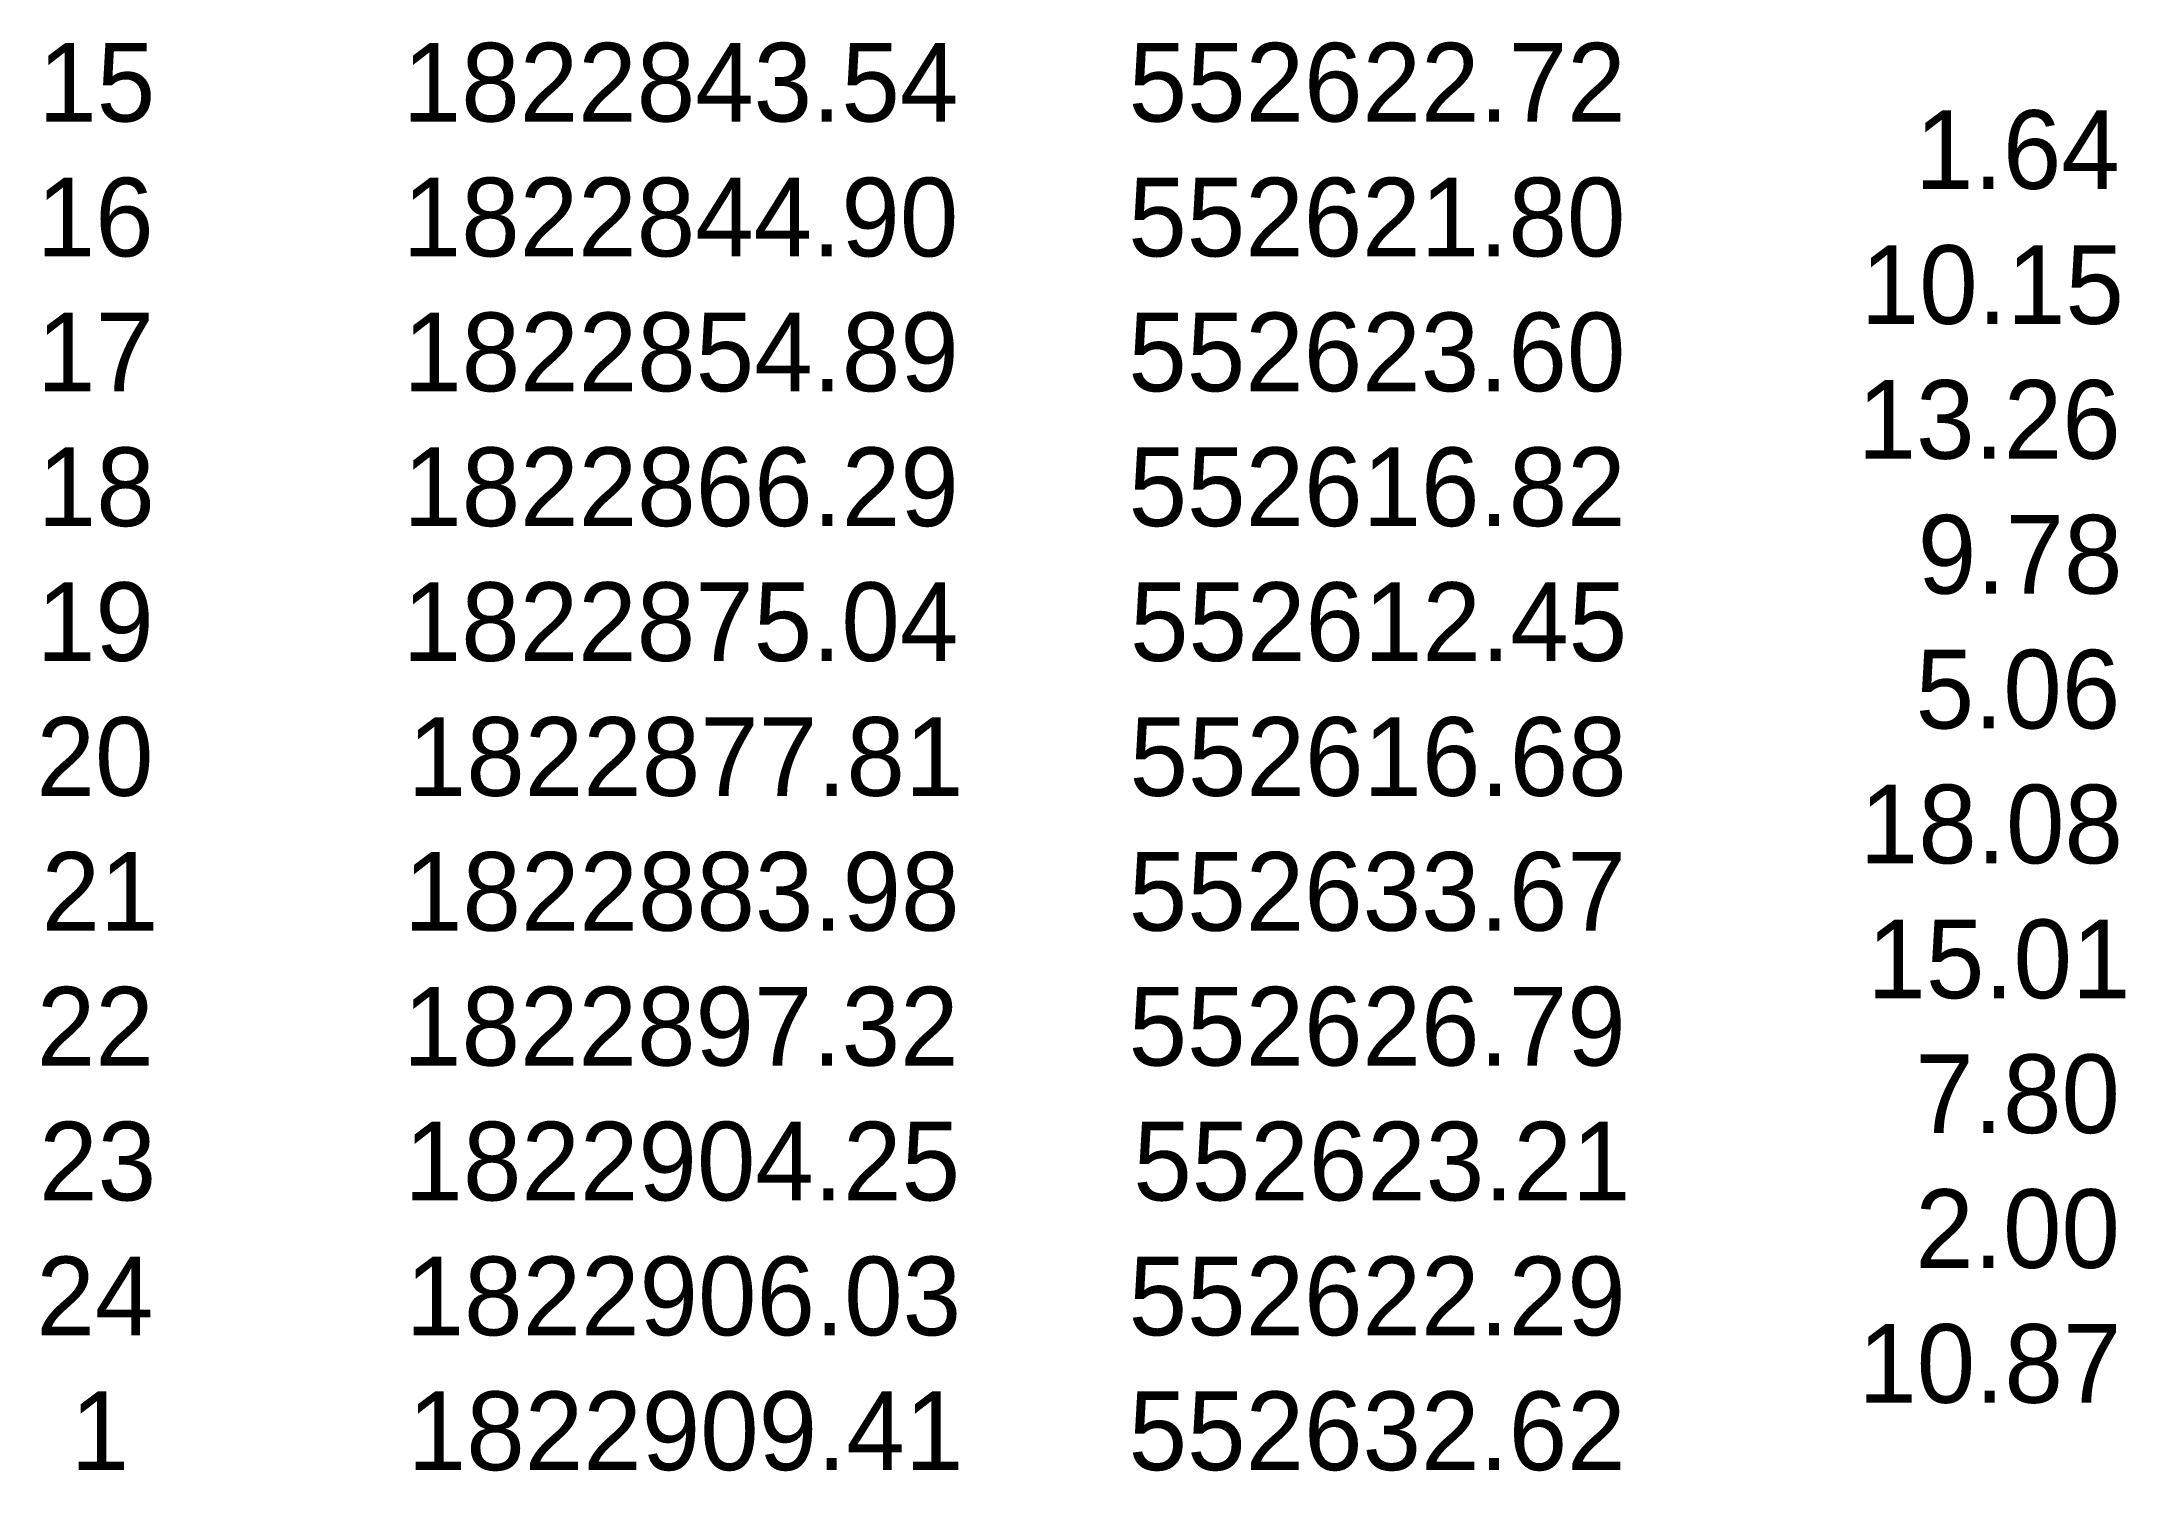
# Model space of a CAD drawing. Extents: x 551204 to 1337199, y 1821540 to 4444261.
# Drawn here: x 551203.8 to 551336, y 1821540.2 to 1821630.9 of the extents above.
import ezdxf

# ---------------------------------------------------------------- set-up
doc = ezdxf.new("R2010")
doc.units = 0
doc.layers.add('Level 53', color=7, linetype='Continuous')

msp = doc.modelspace()

# ---------------------------------------------------------------- texts
at = {"layer": 'Level 53'}
for s, height, p in [('15', 4.988, (551203.61, 1821625.81)), ('1822843.54', 4.988, (551226.73, 1821625.81)), ('552622.72', 4.988, (551272.77, 1821625.81)), ('1.64', 4.988, (551322.66, 1821621.54)), ('16', 4.988, (551203.51, 1821617.26)), ('1822844.90', 4.988, (551226.73, 1821617.26)), ('552621.80', 4.988, (551272.75, 1821617.26)), ('10.15', 4.988, (551319.21, 1821612.98)), ('1822854.89', 4.988, (551226.76, 1821608.71)), ('552623.60', 4.988, (551272.75, 1821608.71)), ('17', 4.988, (551203.53, 1821608.71)), ('13.26', 4.988, (551319.01, 1821604.43)), ('18', 4.988, (551203.58, 1821600.16)), ('1822866.29', 4.988, (551226.76, 1821600.16)), ('552616.82', 4.988, (551272.77, 1821600.16)), ('9.78', 4.988, (551322.83, 1821595.88)), ('19', 4.988, (551203.52, 1821591.61)), ('1822875.04', 4.988, (551226.73, 1821591.61)), ('552612.45', 4.988, (551272.86, 1821591.61)), ('5.06', 4.988, (551322.69, 1821587.33)), ('20', 4.988, (551203.5, 1821583.06)), ('1822877.81', 4.988, (551227.05, 1821583.06)), ('552616.68', 4.988, (551272.83, 1821583.06)), ('18.08', 4.988, (551319.15, 1821578.78)), ('21', 4.988, (551203.82, 1821574.51)), ('1822883.98', 4.988, (551226.81, 1821574.51)), ('552633.67', 4.988, (551272.78, 1821574.51)), ('15.01', 4.988, (551319.63, 1821570.23)), ('22', 4.988, (551203.52, 1821565.96)), ('1822897.32', 4.988, (551226.75, 1821565.96)), ('552626.79', 4.988, (551272.77, 1821565.96)), ('7.80', 4.988, (551322.67, 1821561.68)), ('23', 4.988, (551203.67, 1821557.41)), ('1822904.25', 4.988, (551226.84, 1821557.41)), ('552623.21', 4.988, (551273.07, 1821557.41)), ('2.00', 4.988, (551322.67, 1821553.13)), ('24', 4.988, (551203.49, 1821548.86)), ('1822906.03', 4.988, (551226.91, 1821548.86)), ('552622.29', 4.988, (551272.77, 1821548.86)), ('10.87', 4.988, (551319.05, 1821544.58)), ('1', 4.99, (551205.66, 1821540.31)), ('1822909.41', 4.988, (551227.05, 1821540.31)), ('552632.62', 4.988, (551272.77, 1821540.31))]:
    msp.add_text(s, height=height, dxfattribs=at).set_placement(p)

doc.saveas('drawing.dxf')
